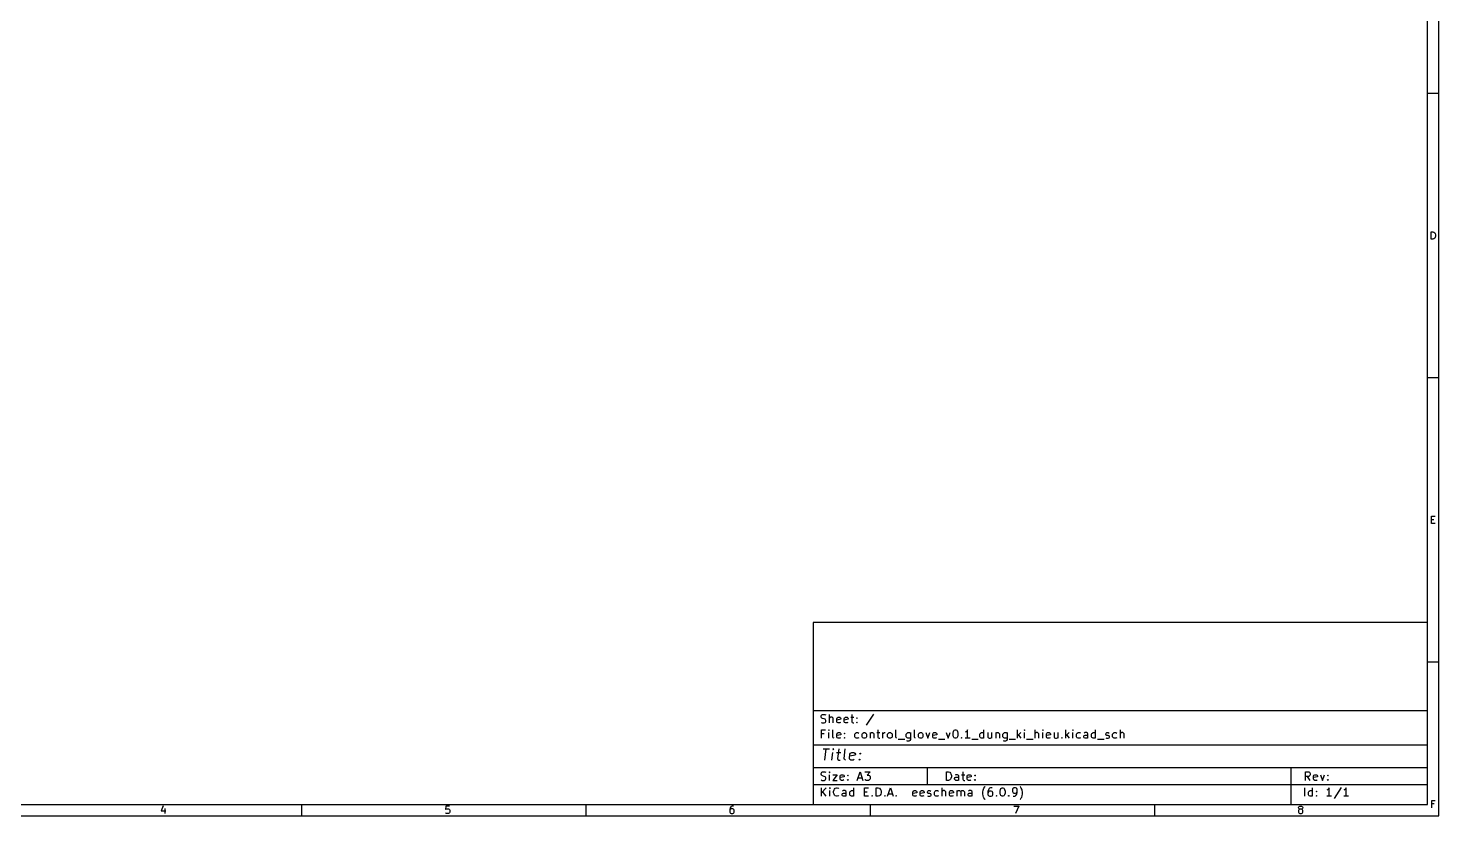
# Model space of a CAD drawing. Extents: x 0.4 to 16.1, y -11.3 to -0.4.
# Drawn here: x 6.38 to 16.14, y -11.3 to -5.85 of the extents above; entities that cross this region are included whole.
import ezdxf

# ---------------------------------------------------------------- set-up
doc = ezdxf.new("R2010")
doc.units = 0
doc.header["$MEASUREMENT"] = 0
doc.layers.add('RED2', color=1, linetype='CONTINUOUS')

msp = doc.modelspace()

# ---------------------------------------------------------------- linework, layer by layer
at = {"layer": 'RED2', "linetype": 'CONTINUOUS'}
for p, q in [((16.0626, -11.2206), (16.0626, -0.472441)), ((16.1413, -11.2993), (16.1413, -0.393701)), ((16.1413, -6.29921), (16.0626, -6.29921)), ((16.0885, -7.30661), (16.0885, -7.25543)), ((16.0885, -7.25543), (16.1007, -7.25543)), ((16.1007, -7.30661), (16.0885, -7.30661)), ((16.1007, -7.25543), (16.108, -7.25787)), ((16.108, -7.30418), (16.1007, -7.30661)), ((16.108, -7.25787), (16.1129, -7.26275)), ((16.1129, -7.2993), (16.108, -7.30418)), ((16.1129, -7.26275), (16.1153, -7.26762)), ((16.1153, -7.29443), (16.1129, -7.2993)), ((16.1153, -7.26762), (16.1178, -7.27737)), ((16.1178, -7.28468), (16.1153, -7.29443)), ((16.1178, -7.27737), (16.1178, -7.28468)), ((16.1413, -8.26772), (16.0626, -8.26772)), ((16.091, -9.27512), (16.091, -9.22394)), ((16.091, -9.22394), (16.1153, -9.22394)), ((16.091, -9.24831), (16.108, -9.24831)), ((16.1153, -9.27512), (16.091, -9.27512)), ((11.8106, -9.96072), (11.8106, -11.2206)), ((16.0626, -9.96072), (11.8106, -9.96072)), ((16.0626, -11.2206), (16.0626, -9.96072)), ((16.1413, -10.2362), (16.0626, -10.2362)), ((11.8106, -10.571), (16.0626, -10.571)), ((11.8642, -10.6089), (11.867, -10.6033)), ((11.8642, -10.6145), (11.8642, -10.6089)), ((11.867, -10.6202), (11.8642, -10.6145)), ((11.867, -10.6033), (11.8698, -10.6005)), ((11.8698, -10.623), (11.867, -10.6202)), ((11.8698, -10.6005), (11.8754, -10.5977)), ((11.8754, -10.6258), (11.8698, -10.623)), ((11.8754, -10.5977), (11.8895, -10.5977)), ((11.8867, -10.6286), (11.8754, -10.6258)), ((11.8923, -10.6314), (11.8867, -10.6286)), ((11.8895, -10.5977), (11.8979, -10.6005)), ((11.8951, -10.6342), (11.8923, -10.6314)), ((11.8979, -10.6399), (11.8951, -10.6342)), ((11.8979, -10.6455), (11.8979, -10.6399)), ((11.9232, -10.6567), (11.9232, -10.5977)), ((11.926, -10.6202), (11.9232, -10.623)), ((11.9317, -10.6174), (11.926, -10.6202)), ((11.9401, -10.6174), (11.9317, -10.6174)), ((11.9457, -10.6202), (11.9401, -10.6174)), ((11.9485, -10.6258), (11.9457, -10.6202)), ((11.9485, -10.6567), (11.9485, -10.6258)), ((11.9738, -10.6258), (11.9766, -10.6202)), ((11.9738, -10.6483), (11.9738, -10.6258)), ((12.002, -10.6314), (11.9738, -10.637)), ((11.9766, -10.6202), (11.9823, -10.6174)), ((11.9823, -10.6174), (11.9935, -10.6174)), ((11.9935, -10.6174), (11.9991, -10.6202)), ((11.9991, -10.6202), (12.002, -10.6258)), ((12.002, -10.6258), (12.002, -10.6314)), ((12.0245, -10.6258), (12.0273, -10.6202)), ((12.0245, -10.6483), (12.0245, -10.6258)), ((12.0526, -10.6314), (12.0245, -10.637)), ((12.0273, -10.6202), (12.0329, -10.6174)), ((12.0329, -10.6174), (12.0441, -10.6174)), ((12.0441, -10.6174), (12.0498, -10.6202)), ((12.0498, -10.6202), (12.0526, -10.6258)), ((12.0526, -10.6258), (12.0526, -10.6314)), ((12.0694, -10.6174), (12.0919, -10.6174)), ((12.0779, -10.5977), (12.0779, -10.6483)), ((12.1088, -10.623), (12.1116, -10.6202)), ((12.1116, -10.6258), (12.1088, -10.623)), ((12.1116, -10.6202), (12.1144, -10.623)), ((12.1116, -10.6202), (12.1116, -10.6258)), ((12.1144, -10.623), (12.1116, -10.6258)), ((12.2269, -10.5949), (12.1763, -10.6708)), ((11.8642, -10.6539), (11.8726, -10.6567)), ((11.867, -10.763), (11.867, -10.704)), ((11.867, -10.704), (11.8951, -10.704)), ((11.8867, -10.7321), (11.867, -10.7321)), ((11.8726, -10.6567), (11.8867, -10.6567)), ((11.8867, -10.6567), (11.8923, -10.6539)), ((11.8923, -10.6539), (11.8951, -10.6511)), ((11.8951, -10.6511), (11.8979, -10.6455)), ((11.9176, -10.704), (11.9148, -10.7068)), ((11.9148, -10.7068), (11.9176, -10.7096)), ((11.9204, -10.7068), (11.9176, -10.704)), ((11.9176, -10.704), (11.9176, -10.7096)), ((11.9176, -10.7096), (11.9204, -10.7068)), ((11.9176, -10.763), (11.9176, -10.7236)), ((11.9457, -10.7546), (11.9457, -10.704)), ((11.9766, -10.6539), (11.9738, -10.6483)), ((11.9738, -10.7321), (11.9766, -10.7265)), ((11.9738, -10.7546), (11.9738, -10.7321)), ((12.002, -10.7377), (11.9738, -10.7433)), ((11.9823, -10.6567), (11.9766, -10.6539)), ((11.9766, -10.7265), (11.9823, -10.7236)), ((11.9935, -10.6567), (11.9823, -10.6567)), ((11.9823, -10.7236), (11.9935, -10.7236)), ((11.9991, -10.6539), (11.9935, -10.6567)), ((11.9935, -10.7236), (11.9991, -10.7265)), ((11.9991, -10.7265), (12.002, -10.7321)), ((12.002, -10.7321), (12.002, -10.7377)), ((12.0273, -10.6539), (12.0245, -10.6483)), ((12.0245, -10.7293), (12.0273, -10.7265)), ((12.0273, -10.7321), (12.0245, -10.7293)), ((12.0329, -10.6567), (12.0273, -10.6539)), ((12.0273, -10.7265), (12.0301, -10.7293)), ((12.0273, -10.7265), (12.0273, -10.7321)), ((12.0301, -10.7293), (12.0273, -10.7321)), ((12.0441, -10.6567), (12.0329, -10.6567)), ((12.0498, -10.6539), (12.0441, -10.6567)), ((12.0779, -10.6483), (12.0807, -10.6539)), ((12.0807, -10.6539), (12.0863, -10.6567)), ((12.0863, -10.6567), (12.0919, -10.6567)), ((12.0976, -10.7349), (12.1004, -10.7293)), ((12.0976, -10.7518), (12.0976, -10.7349)), ((12.1004, -10.7293), (12.1032, -10.7265)), ((12.1032, -10.7265), (12.1088, -10.7236)), ((12.1088, -10.6539), (12.1116, -10.6511)), ((12.1116, -10.6567), (12.1088, -10.6539)), ((12.1088, -10.7236), (12.1201, -10.7236)), ((12.1116, -10.6511), (12.1144, -10.6539)), ((12.1116, -10.6511), (12.1116, -10.6567)), ((12.1144, -10.6539), (12.1116, -10.6567)), ((12.1201, -10.7236), (12.1257, -10.7265)), ((12.1482, -10.7349), (12.151, -10.7293)), ((12.1482, -10.7518), (12.1482, -10.7349)), ((12.151, -10.7293), (12.1538, -10.7265)), ((12.1538, -10.7265), (12.1594, -10.7236)), ((12.1594, -10.7236), (12.1679, -10.7236)), ((12.1679, -10.7236), (12.1735, -10.7265)), ((12.1735, -10.7265), (12.1763, -10.7293)), ((12.1763, -10.7293), (12.1791, -10.7349)), ((12.1791, -10.7349), (12.1791, -10.7518)), ((12.2044, -10.7236), (12.2044, -10.763)), ((12.2044, -10.7293), (12.2072, -10.7265)), ((12.2072, -10.7265), (12.2129, -10.7236)), ((12.2129, -10.7236), (12.2213, -10.7236)), ((12.2213, -10.7236), (12.2269, -10.7265)), ((12.2269, -10.7265), (12.2297, -10.7321)), ((12.2297, -10.7321), (12.2297, -10.763)), ((12.2494, -10.7236), (12.2719, -10.7236)), ((12.2579, -10.704), (12.2579, -10.7546)), ((12.2916, -10.763), (12.2916, -10.7236)), ((12.2916, -10.7349), (12.2944, -10.7293)), ((12.2944, -10.7293), (12.2972, -10.7265)), ((12.2972, -10.7265), (12.3029, -10.7236)), ((12.3029, -10.7236), (12.3085, -10.7236)), ((12.3254, -10.7349), (12.3282, -10.7293)), ((12.3254, -10.7518), (12.3254, -10.7349)), ((12.3282, -10.7293), (12.331, -10.7265)), ((12.331, -10.7265), (12.3366, -10.7236)), ((12.3366, -10.7236), (12.345, -10.7236)), ((12.345, -10.7236), (12.3507, -10.7265)), ((12.3507, -10.7265), (12.3535, -10.7293)), ((12.3535, -10.7293), (12.3563, -10.7349)), ((12.3563, -10.7349), (12.3563, -10.7518)), ((12.3816, -10.7546), (12.3816, -10.704)), ((12.4547, -10.7349), (12.4575, -10.7293)), ((12.4547, -10.7518), (12.4547, -10.7349)), ((12.4575, -10.7293), (12.4603, -10.7265)), ((12.4603, -10.7265), (12.466, -10.7236)), ((12.466, -10.7236), (12.4772, -10.7236)), ((12.4772, -10.7236), (12.4828, -10.7265)), ((12.4828, -10.7236), (12.4828, -10.7715)), ((12.511, -10.7546), (12.511, -10.704)), ((12.5391, -10.7349), (12.5419, -10.7293)), ((12.5391, -10.7518), (12.5391, -10.7349)), ((12.5419, -10.7293), (12.5447, -10.7265)), ((12.5447, -10.7265), (12.5503, -10.7236)), ((12.5503, -10.7236), (12.5588, -10.7236)), ((12.5588, -10.7236), (12.5644, -10.7265)), ((12.5644, -10.7265), (12.5672, -10.7293)), ((12.5672, -10.7293), (12.57, -10.7349)), ((12.57, -10.7349), (12.57, -10.7518)), ((12.5897, -10.7236), (12.6038, -10.763)), ((12.6038, -10.763), (12.6178, -10.7236)), ((12.6375, -10.7321), (12.6403, -10.7265)), ((12.6375, -10.7546), (12.6375, -10.7321)), ((12.6656, -10.7377), (12.6375, -10.7433)), ((12.6403, -10.7265), (12.6459, -10.7236)), ((12.6459, -10.7236), (12.6572, -10.7236)), ((12.6572, -10.7236), (12.6628, -10.7265)), ((12.6628, -10.7265), (12.6656, -10.7321)), ((12.6656, -10.7321), (12.6656, -10.7377)), ((12.7303, -10.7236), (12.7444, -10.763)), ((12.7444, -10.763), (12.7584, -10.7236)), ((12.7781, -10.7265), (12.7809, -10.7152)), ((12.7781, -10.7405), (12.7781, -10.7265)), ((12.7809, -10.7518), (12.7781, -10.7405)), ((12.7809, -10.7152), (12.7837, -10.7096)), ((12.7837, -10.7096), (12.7865, -10.7068)), ((12.7865, -10.7068), (12.7922, -10.704)), ((12.7922, -10.704), (12.7978, -10.704)), ((12.7978, -10.704), (12.8034, -10.7068)), ((12.8034, -10.7068), (12.8062, -10.7096)), ((12.8062, -10.7096), (12.809, -10.7152)), ((12.809, -10.7152), (12.8119, -10.7265)), ((12.8119, -10.7405), (12.809, -10.7518)), ((12.8119, -10.7265), (12.8119, -10.7405)), ((12.8681, -10.718), (12.8625, -10.7208)), ((12.8737, -10.7124), (12.8681, -10.718)), ((12.8793, -10.704), (12.8737, -10.7124)), ((12.8793, -10.763), (12.8793, -10.704)), ((12.9637, -10.7349), (12.9665, -10.7293)), ((12.9637, -10.7518), (12.9637, -10.7349)), ((12.9665, -10.7293), (12.9693, -10.7265)), ((12.9693, -10.7265), (12.975, -10.7236)), ((12.975, -10.7236), (12.9862, -10.7236)), ((12.9862, -10.7236), (12.9918, -10.7265)), ((12.9918, -10.763), (12.9918, -10.704)), ((13.02, -10.7236), (13.02, -10.7546)), ((13.0453, -10.7236), (13.0453, -10.763)), ((13.0734, -10.7236), (13.0734, -10.763)), ((13.0734, -10.7293), (13.0762, -10.7265)), ((13.0762, -10.7265), (13.0818, -10.7236)), ((13.0818, -10.7236), (13.0903, -10.7236)), ((13.0903, -10.7236), (13.0959, -10.7265)), ((13.0959, -10.7265), (13.0987, -10.7321)), ((13.0987, -10.7321), (13.0987, -10.763)), ((13.124, -10.7349), (13.1268, -10.7293)), ((13.124, -10.7518), (13.124, -10.7349)), ((13.1268, -10.7293), (13.1296, -10.7265)), ((13.1296, -10.7265), (13.1353, -10.7236)), ((13.1353, -10.7236), (13.1465, -10.7236)), ((13.1465, -10.7236), (13.1521, -10.7265)), ((13.1521, -10.7236), (13.1521, -10.7715)), ((13.2252, -10.763), (13.2252, -10.704)), ((13.2477, -10.7236), (13.2252, -10.7461)), ((13.2309, -10.7405), (13.2477, -10.763)), ((13.273, -10.704), (13.2702, -10.7068)), ((13.2702, -10.7068), (13.273, -10.7096)), ((13.2759, -10.7068), (13.273, -10.704)), ((13.273, -10.704), (13.273, -10.7096)), ((13.273, -10.7096), (13.2759, -10.7068)), ((13.273, -10.763), (13.273, -10.7236)), ((13.3462, -10.763), (13.3462, -10.704)), ((13.349, -10.7265), (13.3462, -10.7293)), ((13.3546, -10.7236), (13.349, -10.7265)), ((13.363, -10.7236), (13.3546, -10.7236)), ((13.3687, -10.7265), (13.363, -10.7236)), ((13.3715, -10.7321), (13.3687, -10.7265)), ((13.3715, -10.763), (13.3715, -10.7321)), ((13.3996, -10.704), (13.3968, -10.7068)), ((13.3968, -10.7068), (13.3996, -10.7096)), ((13.4024, -10.7068), (13.3996, -10.704)), ((13.3996, -10.704), (13.3996, -10.7096)), ((13.3996, -10.7096), (13.4024, -10.7068)), ((13.3996, -10.763), (13.3996, -10.7236)), ((13.4249, -10.7321), (13.4277, -10.7265)), ((13.4249, -10.7546), (13.4249, -10.7321)), ((13.453, -10.7377), (13.4249, -10.7433)), ((13.4277, -10.7265), (13.4333, -10.7236)), ((13.4333, -10.7236), (13.4446, -10.7236)), ((13.4446, -10.7236), (13.4502, -10.7265)), ((13.4502, -10.7265), (13.453, -10.7321)), ((13.453, -10.7321), (13.453, -10.7377)), ((13.4783, -10.7236), (13.4783, -10.7546)), ((13.5036, -10.7236), (13.5036, -10.763)), ((13.5599, -10.763), (13.5599, -10.704)), ((13.5824, -10.7236), (13.5599, -10.7461)), ((13.5655, -10.7405), (13.5824, -10.763)), ((13.6077, -10.704), (13.6049, -10.7068)), ((13.6049, -10.7068), (13.6077, -10.7096)), ((13.6105, -10.7068), (13.6077, -10.704)), ((13.6077, -10.704), (13.6077, -10.7096)), ((13.6077, -10.7096), (13.6105, -10.7068)), ((13.6077, -10.763), (13.6077, -10.7236)), ((13.633, -10.7349), (13.6358, -10.7293)), ((13.633, -10.7518), (13.633, -10.7349)), ((13.6358, -10.7293), (13.6386, -10.7265)), ((13.6386, -10.7265), (13.6443, -10.7236)), ((13.6443, -10.7236), (13.6555, -10.7236)), ((13.6555, -10.7236), (13.6611, -10.7265)), ((13.6921, -10.7236), (13.6864, -10.7265)), ((13.6864, -10.7433), (13.6921, -10.7405)), ((13.7033, -10.7236), (13.6921, -10.7236)), ((13.6921, -10.7405), (13.7061, -10.7405)), ((13.7089, -10.7265), (13.7033, -10.7236)), ((13.7061, -10.7405), (13.7117, -10.7377)), ((13.7117, -10.7321), (13.7089, -10.7265)), ((13.7117, -10.763), (13.7117, -10.7321)), ((13.7371, -10.7349), (13.7399, -10.7293)), ((13.7371, -10.7518), (13.7371, -10.7349)), ((13.7399, -10.7293), (13.7427, -10.7265)), ((13.7427, -10.7265), (13.7483, -10.7236)), ((13.7483, -10.7236), (13.7595, -10.7236)), ((13.7595, -10.7236), (13.7652, -10.7265)), ((13.7652, -10.763), (13.7652, -10.704)), ((13.8355, -10.7321), (13.8383, -10.7265)), ((13.8355, -10.7349), (13.8355, -10.7321)), ((13.8383, -10.7405), (13.8355, -10.7349)), ((13.8383, -10.7265), (13.8439, -10.7236)), ((13.8439, -10.7433), (13.8383, -10.7405)), ((13.8439, -10.7236), (13.8524, -10.7236)), ((13.8524, -10.7236), (13.858, -10.7265)), ((13.8833, -10.7349), (13.8861, -10.7293)), ((13.8833, -10.7518), (13.8833, -10.7349)), ((13.8861, -10.7293), (13.8889, -10.7265)), ((13.8889, -10.7265), (13.8945, -10.7236)), ((13.8945, -10.7236), (13.9058, -10.7236)), ((13.9058, -10.7236), (13.9114, -10.7265)), ((13.9367, -10.763), (13.9367, -10.704)), ((13.9395, -10.7265), (13.9367, -10.7293)), ((13.9451, -10.7236), (13.9395, -10.7265)), ((13.9536, -10.7236), (13.9451, -10.7236)), ((13.9592, -10.7265), (13.9536, -10.7236)), ((13.962, -10.7321), (13.9592, -10.7265)), ((13.962, -10.763), (13.962, -10.7321)), ((11.8106, -10.8072), (16.0626, -10.8072)), ((11.878, -10.8349), (11.923, -10.8349)), ((11.8907, -10.9137), (11.9005, -10.8349)), ((11.9492, -10.8349), (11.945, -10.8387)), ((11.945, -10.8387), (11.9483, -10.8424)), ((11.9485, -10.7602), (11.9457, -10.7546)), ((11.9492, -10.8349), (11.9483, -10.8424)), ((11.9483, -10.8424), (11.9525, -10.8387)), ((11.9541, -10.763), (11.9485, -10.7602)), ((11.9525, -10.8387), (11.9492, -10.8349)), ((11.9766, -10.7602), (11.9738, -10.7546)), ((11.9823, -10.763), (11.9766, -10.7602)), ((11.9867, -10.8349), (11.9783, -10.9024)), ((11.9935, -10.763), (11.9823, -10.763)), ((11.9991, -10.7602), (11.9935, -10.763)), ((12.0233, -10.9024), (12.0317, -10.8349)), ((12.0245, -10.7602), (12.0273, -10.7574)), ((12.0273, -10.763), (12.0245, -10.7602)), ((12.0273, -10.7574), (12.0301, -10.7602)), ((12.0273, -10.7574), (12.0273, -10.763)), ((12.0301, -10.7602), (12.0273, -10.763)), ((12.1004, -10.7574), (12.0976, -10.7518)), ((12.1032, -10.7602), (12.1004, -10.7574)), ((12.1088, -10.763), (12.1032, -10.7602)), ((12.1201, -10.763), (12.1088, -10.763)), ((12.1257, -10.7602), (12.1201, -10.763)), ((12.151, -10.7574), (12.1482, -10.7518)), ((12.1538, -10.7602), (12.151, -10.7574)), ((12.1594, -10.763), (12.1538, -10.7602)), ((12.1679, -10.763), (12.1594, -10.763)), ((12.1735, -10.7602), (12.1679, -10.763)), ((12.1763, -10.7574), (12.1735, -10.7602)), ((12.1791, -10.7518), (12.1763, -10.7574)), ((12.2579, -10.7546), (12.2607, -10.7602)), ((12.2607, -10.7602), (12.2663, -10.763)), ((12.2663, -10.763), (12.2719, -10.763)), ((12.3282, -10.7574), (12.3254, -10.7518)), ((12.331, -10.7602), (12.3282, -10.7574)), ((12.3366, -10.763), (12.331, -10.7602)), ((12.345, -10.763), (12.3366, -10.763)), ((12.3507, -10.7602), (12.345, -10.763)), ((12.3535, -10.7574), (12.3507, -10.7602)), ((12.3563, -10.7518), (12.3535, -10.7574)), ((12.3844, -10.7602), (12.3816, -10.7546)), ((12.39, -10.763), (12.3844, -10.7602)), ((12.3985, -10.7686), (12.4435, -10.7686)), ((12.4575, -10.7574), (12.4547, -10.7518)), ((12.4603, -10.7602), (12.4575, -10.7574)), ((12.4631, -10.7827), (12.4575, -10.7799)), ((12.466, -10.763), (12.4603, -10.7602)), ((12.4716, -10.7827), (12.4631, -10.7827)), ((12.4772, -10.763), (12.466, -10.763)), ((12.4772, -10.7799), (12.4716, -10.7827)), ((12.4828, -10.7602), (12.4772, -10.763)), ((12.48, -10.7771), (12.4772, -10.7799)), ((12.4828, -10.7715), (12.48, -10.7771)), ((12.5138, -10.7602), (12.511, -10.7546)), ((12.5194, -10.763), (12.5138, -10.7602)), ((12.5419, -10.7574), (12.5391, -10.7518)), ((12.5447, -10.7602), (12.5419, -10.7574)), ((12.5503, -10.763), (12.5447, -10.7602)), ((12.5588, -10.763), (12.5503, -10.763)), ((12.5644, -10.7602), (12.5588, -10.763)), ((12.5672, -10.7574), (12.5644, -10.7602)), ((12.57, -10.7518), (12.5672, -10.7574)), ((12.6403, -10.7602), (12.6375, -10.7546)), ((12.6459, -10.763), (12.6403, -10.7602)), ((12.6572, -10.763), (12.6459, -10.763)), ((12.6628, -10.7602), (12.6572, -10.763)), ((12.6769, -10.7686), (12.7219, -10.7686)), ((12.7837, -10.7574), (12.7809, -10.7518)), ((12.7865, -10.7602), (12.7837, -10.7574)), ((12.7922, -10.763), (12.7865, -10.7602)), ((12.7978, -10.763), (12.7922, -10.763)), ((12.8034, -10.7602), (12.7978, -10.763)), ((12.8062, -10.7574), (12.8034, -10.7602)), ((12.809, -10.7518), (12.8062, -10.7574)), ((12.8344, -10.7602), (12.8372, -10.7574)), ((12.8372, -10.763), (12.8344, -10.7602)), ((12.8372, -10.7574), (12.84, -10.7602)), ((12.8372, -10.7574), (12.8372, -10.763)), ((12.84, -10.7602), (12.8372, -10.763)), ((12.8962, -10.763), (12.8625, -10.763)), ((12.9075, -10.7686), (12.9525, -10.7686)), ((12.9665, -10.7574), (12.9637, -10.7518)), ((12.9693, -10.7602), (12.9665, -10.7574)), ((12.975, -10.763), (12.9693, -10.7602)), ((12.9862, -10.763), (12.975, -10.763)), ((12.9918, -10.7602), (12.9862, -10.763)), ((13.02, -10.7546), (13.0228, -10.7602)), ((13.0228, -10.7602), (13.0284, -10.763)), ((13.0284, -10.763), (13.0368, -10.763)), ((13.0368, -10.763), (13.0424, -10.7602)), ((13.0424, -10.7602), (13.0453, -10.7574)), ((13.1268, -10.7574), (13.124, -10.7518)), ((13.1296, -10.7602), (13.1268, -10.7574)), ((13.1324, -10.7827), (13.1268, -10.7799)), ((13.1353, -10.763), (13.1296, -10.7602)), ((13.1409, -10.7827), (13.1324, -10.7827)), ((13.1465, -10.763), (13.1353, -10.763)), ((13.1465, -10.7799), (13.1409, -10.7827)), ((13.1521, -10.7602), (13.1465, -10.763)), ((13.1493, -10.7771), (13.1465, -10.7799)), ((13.1521, -10.7715), (13.1493, -10.7771)), ((13.1662, -10.7686), (13.2112, -10.7686)), ((13.2871, -10.7686), (13.3321, -10.7686)), ((13.4277, -10.7602), (13.4249, -10.7546)), ((13.4333, -10.763), (13.4277, -10.7602)), ((13.4446, -10.763), (13.4333, -10.763)), ((13.4502, -10.7602), (13.4446, -10.763)), ((13.4783, -10.7546), (13.4811, -10.7602)), ((13.4811, -10.7602), (13.4868, -10.763)), ((13.4868, -10.763), (13.4952, -10.763)), ((13.4952, -10.763), (13.5008, -10.7602)), ((13.5008, -10.7602), (13.5036, -10.7574)), ((13.529, -10.7602), (13.5318, -10.7574)), ((13.5318, -10.763), (13.529, -10.7602)), ((13.5318, -10.7574), (13.5346, -10.7602)), ((13.5318, -10.7574), (13.5318, -10.763)), ((13.5346, -10.7602), (13.5318, -10.763)), ((13.6358, -10.7574), (13.633, -10.7518)), ((13.6386, -10.7602), (13.6358, -10.7574)), ((13.6443, -10.763), (13.6386, -10.7602)), ((13.6555, -10.763), (13.6443, -10.763)), ((13.6611, -10.7602), (13.6555, -10.763)), ((13.6836, -10.749), (13.6864, -10.7433)), ((13.6836, -10.7546), (13.6836, -10.749)), ((13.6864, -10.7602), (13.6836, -10.7546)), ((13.6921, -10.763), (13.6864, -10.7602)), ((13.7061, -10.763), (13.6921, -10.763)), ((13.7117, -10.7602), (13.7061, -10.763)), ((13.7399, -10.7574), (13.7371, -10.7518)), ((13.7427, -10.7602), (13.7399, -10.7574)), ((13.7483, -10.763), (13.7427, -10.7602)), ((13.7595, -10.763), (13.7483, -10.763)), ((13.7652, -10.7602), (13.7595, -10.763)), ((13.7792, -10.7686), (13.8242, -10.7686)), ((13.8355, -10.7602), (13.8411, -10.763)), ((13.8411, -10.763), (13.8524, -10.763)), ((13.8524, -10.7433), (13.8439, -10.7433)), ((13.858, -10.7461), (13.8524, -10.7433)), ((13.8524, -10.763), (13.858, -10.7602)), ((13.8608, -10.7518), (13.858, -10.7461)), ((13.858, -10.7602), (13.8608, -10.7546)), ((13.8608, -10.7546), (13.8608, -10.7518)), ((13.8861, -10.7574), (13.8833, -10.7518)), ((13.8889, -10.7602), (13.8861, -10.7574)), ((13.8945, -10.763), (13.8889, -10.7602)), ((13.9058, -10.763), (13.8945, -10.763)), ((13.9114, -10.7602), (13.9058, -10.763)), ((11.9394, -10.9137), (11.946, -10.8612)), ((11.9722, -10.8612), (12.0022, -10.8612)), ((11.9783, -10.9024), (11.9811, -10.9099)), ((11.9811, -10.9099), (11.9881, -10.9137)), ((11.9881, -10.9137), (11.9956, -10.9137)), ((12.0261, -10.9099), (12.0233, -10.9024)), ((12.0331, -10.9137), (12.0261, -10.9099)), ((12.0608, -10.9024), (12.0645, -10.8724)), ((12.0636, -10.9099), (12.0608, -10.9024)), ((12.1011, -10.8799), (12.0627, -10.8874)), ((12.0706, -10.9137), (12.0636, -10.9099)), ((12.0645, -10.8724), (12.0692, -10.8649)), ((12.0692, -10.8649), (12.0772, -10.8612)), ((12.0856, -10.9137), (12.0706, -10.9137)), ((12.0772, -10.8612), (12.0922, -10.8612)), ((12.0936, -10.9099), (12.0856, -10.9137)), ((12.0922, -10.8612), (12.0992, -10.8649)), ((12.0992, -10.8649), (12.102, -10.8724)), ((12.102, -10.8724), (12.1011, -10.8799)), ((12.1274, -10.9099), (12.1316, -10.9062)), ((12.1306, -10.9137), (12.1274, -10.9099)), ((12.1316, -10.9062), (12.1306, -10.9137)), ((12.1348, -10.9099), (12.1306, -10.9137)), ((12.1316, -10.9062), (12.1348, -10.9099)), ((12.1325, -10.8687), (12.1367, -10.8649)), ((12.1358, -10.8724), (12.1325, -10.8687)), ((12.1367, -10.8649), (12.1358, -10.8724)), ((12.14, -10.8687), (12.1358, -10.8724)), ((12.1367, -10.8649), (12.14, -10.8687)), ((11.8106, -10.9647), (16.0626, -10.9647)), ((11.8642, -11.0066), (11.867, -11.0009)), ((11.8642, -11.0122), (11.8642, -11.0066)), ((11.867, -11.0178), (11.8642, -11.0122)), ((11.867, -11.0009), (11.8698, -10.9981)), ((11.8698, -11.0206), (11.867, -11.0178)), ((11.8698, -10.9981), (11.8754, -10.9953)), ((11.8754, -11.0234), (11.8698, -11.0206)), ((11.8754, -10.9953), (11.8895, -10.9953)), ((11.8867, -11.0262), (11.8754, -11.0234)), ((11.8923, -11.0291), (11.8867, -11.0262)), ((11.8895, -10.9953), (11.8979, -10.9981)), ((11.8951, -11.0319), (11.8923, -11.0291)), ((11.8979, -11.0375), (11.8951, -11.0319)), ((11.9232, -10.9953), (11.9204, -10.9981)), ((11.9204, -10.9981), (11.9232, -11.0009)), ((11.926, -10.9981), (11.9232, -10.9953)), ((11.9232, -10.9953), (11.9232, -11.0009)), ((11.9232, -11.0009), (11.926, -10.9981)), ((11.9232, -11.0544), (11.9232, -11.015)), ((11.9457, -11.015), (11.9766, -11.015)), ((11.9766, -11.015), (11.9457, -11.0544)), ((11.9963, -11.0234), (11.9991, -11.0178)), ((11.9963, -11.0459), (11.9963, -11.0234)), ((12.0245, -11.0291), (11.9963, -11.0347)), ((11.9991, -11.0178), (12.0048, -11.015)), ((12.0048, -11.015), (12.016, -11.015)), ((12.016, -11.015), (12.0216, -11.0178)), ((12.0216, -11.0178), (12.0245, -11.0234)), ((12.0245, -11.0234), (12.0245, -11.0291)), ((12.0469, -11.0206), (12.0498, -11.0178)), ((12.0498, -11.0234), (12.0469, -11.0206)), ((12.0498, -11.0178), (12.0526, -11.0206)), ((12.0498, -11.0178), (12.0498, -11.0234)), ((12.0526, -11.0206), (12.0498, -11.0234)), ((12.1144, -11.0544), (12.1341, -10.9953)), ((12.1341, -10.9953), (12.1538, -11.0544)), ((12.1679, -10.9953), (12.2044, -10.9953)), ((12.2044, -10.9953), (12.1847, -11.0178)), ((12.1847, -11.0178), (12.1932, -11.0178)), ((12.1932, -11.0178), (12.1988, -11.0206)), ((12.1988, -11.0206), (12.2016, -11.0234)), ((12.2016, -11.0234), (12.2044, -11.0291)), ((12.2044, -11.0291), (12.2044, -11.0431)), ((12.598, -10.9647), (12.598, -11.0828)), ((12.7331, -11.0544), (12.7331, -10.9953)), ((12.7331, -10.9953), (12.7472, -10.9953)), ((12.7472, -10.9953), (12.7556, -10.9981)), ((12.7556, -10.9981), (12.7612, -11.0037)), ((12.7612, -11.0037), (12.764, -11.0094)), ((12.764, -11.0094), (12.7669, -11.0206)), ((12.7669, -11.0291), (12.764, -11.0403)), ((12.7669, -11.0206), (12.7669, -11.0291)), ((12.7894, -11.0403), (12.7922, -11.0347)), ((12.7978, -11.015), (12.7922, -11.0178)), ((12.7922, -11.0347), (12.7978, -11.0319)), ((12.809, -11.015), (12.7978, -11.015)), ((12.7978, -11.0319), (12.8119, -11.0319)), ((12.8147, -11.0178), (12.809, -11.015)), ((12.8119, -11.0319), (12.8175, -11.0291)), ((12.8175, -11.0234), (12.8147, -11.0178)), ((12.8175, -11.0544), (12.8175, -11.0234)), ((12.8372, -11.015), (12.8597, -11.015)), ((12.8456, -10.9953), (12.8456, -11.0459)), ((12.8765, -11.0234), (12.8793, -11.0178)), ((12.8765, -11.0459), (12.8765, -11.0234)), ((12.9047, -11.0291), (12.8765, -11.0347)), ((12.8793, -11.0178), (12.885, -11.015)), ((12.885, -11.015), (12.8962, -11.015)), ((12.8962, -11.015), (12.9018, -11.0178)), ((12.9018, -11.0178), (12.9047, -11.0234)), ((12.9047, -11.0234), (12.9047, -11.0291)), ((12.9272, -11.0206), (12.93, -11.0178)), ((12.93, -11.0234), (12.9272, -11.0206)), ((12.93, -11.0178), (12.9328, -11.0206)), ((12.93, -11.0178), (12.93, -11.0234)), ((12.9328, -11.0206), (12.93, -11.0234)), ((15.1177, -10.9647), (15.1177, -11.2206)), ((15.2182, -11.0544), (15.2182, -10.9953)), ((15.2182, -10.9953), (15.2406, -10.9953)), ((15.2406, -11.0262), (15.2182, -11.0262)), ((15.2519, -11.0544), (15.2322, -11.0262)), ((15.2406, -10.9953), (15.2463, -10.9981)), ((15.2463, -11.0234), (15.2406, -11.0262)), ((15.2463, -10.9981), (15.2491, -11.0009)), ((15.2491, -11.0206), (15.2463, -11.0234)), ((15.2491, -11.0009), (15.2519, -11.0066)), ((15.2519, -11.015), (15.2491, -11.0206)), ((15.2519, -11.0066), (15.2519, -11.015)), ((15.2744, -11.0234), (15.2772, -11.0178)), ((15.2744, -11.0459), (15.2744, -11.0234)), ((15.3025, -11.0291), (15.2744, -11.0347)), ((15.2772, -11.0178), (15.2828, -11.015)), ((15.2828, -11.015), (15.2941, -11.015)), ((15.2941, -11.015), (15.2997, -11.0178)), ((15.2997, -11.0178), (15.3025, -11.0234)), ((15.3025, -11.0234), (15.3025, -11.0291)), ((15.3222, -11.015), (15.3363, -11.0544)), ((15.3363, -11.0544), (15.3503, -11.015)), ((15.37, -11.0206), (15.3728, -11.0178)), ((15.3728, -11.0234), (15.37, -11.0206)), ((15.3728, -11.0178), (15.3756, -11.0206)), ((15.3728, -11.0178), (15.3728, -11.0234)), ((15.3756, -11.0206), (15.3728, -11.0234)), ((11.8106, -11.0828), (16.0626, -11.0828)), ((11.8642, -11.0515), (11.8726, -11.0544)), ((11.867, -11.1646), (11.867, -11.1055)), ((11.9007, -11.1055), (11.867, -11.1393)), ((11.8726, -11.0544), (11.8867, -11.0544)), ((11.9007, -11.1646), (11.8754, -11.1309)), ((11.8867, -11.0544), (11.8923, -11.0515)), ((11.8923, -11.0515), (11.8951, -11.0487)), ((11.8951, -11.0487), (11.8979, -11.0431)), ((11.8979, -11.0431), (11.8979, -11.0375)), ((11.926, -11.1055), (11.9232, -11.1084)), ((11.9232, -11.1084), (11.926, -11.1112)), ((11.9288, -11.1084), (11.926, -11.1055)), ((11.926, -11.1055), (11.926, -11.1112)), ((11.926, -11.1112), (11.9288, -11.1084)), ((11.926, -11.1646), (11.926, -11.1252)), ((11.9457, -11.0544), (11.9766, -11.0544)), ((11.9513, -11.1309), (11.9541, -11.1196)), ((11.9513, -11.1393), (11.9513, -11.1309)), ((11.9541, -11.1196), (11.957, -11.114)), ((11.957, -11.114), (11.9626, -11.1084)), ((11.9626, -11.1084), (11.971, -11.1055)), ((11.971, -11.1055), (11.9766, -11.1055)), ((11.9766, -11.1055), (11.9851, -11.1084)), ((11.9851, -11.1084), (11.9879, -11.1112)), ((11.9991, -11.0515), (11.9963, -11.0459)), ((12.0048, -11.0544), (11.9991, -11.0515)), ((12.016, -11.0544), (12.0048, -11.0544)), ((12.0188, -11.1252), (12.0132, -11.128)), ((12.0216, -11.0515), (12.016, -11.0544)), ((12.0301, -11.1252), (12.0188, -11.1252)), ((12.0357, -11.128), (12.0301, -11.1252)), ((12.0385, -11.1337), (12.0357, -11.128)), ((12.0469, -11.0515), (12.0498, -11.0487)), ((12.0498, -11.0544), (12.0469, -11.0515)), ((12.0498, -11.0487), (12.0526, -11.0515)), ((12.0498, -11.0487), (12.0498, -11.0544)), ((12.0526, -11.0515), (12.0498, -11.0544)), ((12.0638, -11.1365), (12.0666, -11.1309)), ((12.0666, -11.1309), (12.0694, -11.128)), ((12.0694, -11.128), (12.0751, -11.1252)), ((12.0751, -11.1252), (12.0863, -11.1252)), ((12.0863, -11.1252), (12.0919, -11.128)), ((12.0919, -11.1646), (12.0919, -11.1055)), ((12.1201, -11.0375), (12.1482, -11.0375)), ((12.1651, -11.1646), (12.1651, -11.1055)), ((12.1651, -11.1055), (12.1932, -11.1055)), ((12.1707, -11.0515), (12.1679, -11.0487)), ((12.1763, -11.0544), (12.1707, -11.0515)), ((12.1932, -11.0544), (12.1763, -11.0544)), ((12.1988, -11.0515), (12.1932, -11.0544)), ((12.2016, -11.0487), (12.1988, -11.0515)), ((12.2044, -11.0431), (12.2016, -11.0487)), ((12.2466, -11.1646), (12.2466, -11.1055)), ((12.2466, -11.1055), (12.2607, -11.1055)), ((12.2607, -11.1055), (12.2691, -11.1084)), ((12.2691, -11.1084), (12.2747, -11.114)), ((12.2747, -11.114), (12.2775, -11.1196)), ((12.2775, -11.1196), (12.2804, -11.1309)), ((12.2804, -11.1309), (12.2804, -11.1393)), ((12.3254, -11.1646), (12.345, -11.1055)), ((12.345, -11.1055), (12.3647, -11.1646)), ((12.4997, -11.1337), (12.5025, -11.128)), ((12.5025, -11.128), (12.5081, -11.1252)), ((12.5081, -11.1252), (12.5194, -11.1252)), ((12.5194, -11.1252), (12.525, -11.128)), ((12.525, -11.128), (12.5278, -11.1337)), ((12.5503, -11.1337), (12.5531, -11.128)), ((12.5531, -11.128), (12.5588, -11.1252)), ((12.5588, -11.1252), (12.57, -11.1252)), ((12.57, -11.1252), (12.5756, -11.128)), ((12.5756, -11.128), (12.5784, -11.1337)), ((12.6009, -11.1337), (12.6038, -11.128)), ((12.6038, -11.128), (12.6094, -11.1252)), ((12.6094, -11.1252), (12.6178, -11.1252)), ((12.6178, -11.1252), (12.6234, -11.128)), ((12.6487, -11.1365), (12.6516, -11.1309)), ((12.6516, -11.1309), (12.6544, -11.128)), ((12.6544, -11.128), (12.66, -11.1252)), ((12.66, -11.1252), (12.6712, -11.1252)), ((12.6712, -11.1252), (12.6769, -11.128)), ((12.7022, -11.1646), (12.7022, -11.1055)), ((12.705, -11.128), (12.7022, -11.1309)), ((12.7106, -11.1252), (12.705, -11.128)), ((12.7191, -11.1252), (12.7106, -11.1252)), ((12.7247, -11.128), (12.7191, -11.1252)), ((12.7275, -11.1337), (12.7247, -11.128)), ((12.7472, -11.0544), (12.7331, -11.0544)), ((12.7556, -11.0515), (12.7472, -11.0544)), ((12.7528, -11.1337), (12.7556, -11.128)), ((12.7612, -11.0459), (12.7556, -11.0515)), ((12.7556, -11.128), (12.7612, -11.1252)), ((12.764, -11.0403), (12.7612, -11.0459)), ((12.7612, -11.1252), (12.7725, -11.1252)), ((12.7725, -11.1252), (12.7781, -11.128)), ((12.7781, -11.128), (12.7809, -11.1337)), ((12.7894, -11.0459), (12.7894, -11.0403)), ((12.7922, -11.0515), (12.7894, -11.0459)), ((12.7978, -11.0544), (12.7922, -11.0515)), ((12.8119, -11.0544), (12.7978, -11.0544)), ((12.8062, -11.1646), (12.8062, -11.1252)), ((12.8062, -11.1309), (12.809, -11.128)), ((12.809, -11.128), (12.8147, -11.1252)), ((12.8175, -11.0515), (12.8119, -11.0544)), ((12.8147, -11.1252), (12.8231, -11.1252)), ((12.8231, -11.1252), (12.8287, -11.128)), ((12.8287, -11.128), (12.8315, -11.1337)), ((12.8315, -11.1337), (12.8344, -11.128)), ((12.8344, -11.128), (12.84, -11.1252)), ((12.84, -11.1252), (12.8484, -11.1252)), ((12.8456, -11.0459), (12.8484, -11.0515)), ((12.8484, -11.0515), (12.854, -11.0544)), ((12.8484, -11.1252), (12.854, -11.128)), ((12.854, -11.0544), (12.8597, -11.0544)), ((12.854, -11.128), (12.8569, -11.1337)), ((12.8793, -11.0515), (12.8765, -11.0459)), ((12.885, -11.0544), (12.8793, -11.0515)), ((12.8962, -11.0544), (12.885, -11.0544)), ((12.8906, -11.1252), (12.885, -11.128)), ((12.9018, -11.1252), (12.8906, -11.1252)), ((12.9018, -11.0515), (12.8962, -11.0544)), ((12.9075, -11.128), (12.9018, -11.1252)), ((12.9103, -11.1337), (12.9075, -11.128)), ((12.9272, -11.0515), (12.93, -11.0487)), ((12.93, -11.0544), (12.9272, -11.0515)), ((12.93, -11.0487), (12.9328, -11.0515)), ((12.93, -11.0487), (12.93, -11.0544)), ((12.9328, -11.0515), (12.93, -11.0544)), ((12.9834, -11.1365), (12.9862, -11.1224)), ((12.9862, -11.1224), (12.989, -11.114)), ((12.989, -11.114), (12.9918, -11.1084)), ((12.9918, -11.1084), (12.9975, -11.0999)), ((12.9975, -11.0999), (13.0003, -11.0971)), ((13.0228, -11.1196), (13.02, -11.1309)), ((13.02, -11.1309), (13.02, -11.1533)), ((13.0284, -11.1112), (13.0228, -11.1196)), ((13.0256, -11.1309), (13.0228, -11.1337)), ((13.0312, -11.128), (13.0256, -11.1309)), ((13.0312, -11.1084), (13.0284, -11.1112)), ((13.0368, -11.1055), (13.0312, -11.1084)), ((13.0424, -11.128), (13.0312, -11.128)), ((13.0481, -11.1055), (13.0368, -11.1055)), ((13.0481, -11.1309), (13.0424, -11.128)), ((13.0509, -11.1337), (13.0481, -11.1309)), ((13.1043, -11.128), (13.1071, -11.1168)), ((13.1043, -11.1421), (13.1043, -11.128)), ((13.1071, -11.1168), (13.1099, -11.1112)), ((13.1099, -11.1112), (13.1128, -11.1084)), ((13.1128, -11.1084), (13.1184, -11.1055)), ((13.1184, -11.1055), (13.124, -11.1055)), ((13.124, -11.1055), (13.1296, -11.1084)), ((13.1296, -11.1084), (13.1324, -11.1112)), ((13.1324, -11.1112), (13.1353, -11.1168)), ((13.1353, -11.1168), (13.1381, -11.128)), ((13.1381, -11.128), (13.1381, -11.1421)), ((13.1915, -11.1112), (13.1887, -11.1168)), ((13.1887, -11.1168), (13.1887, -11.1309)), ((13.1887, -11.1309), (13.1915, -11.1365)), ((13.1943, -11.1084), (13.1915, -11.1112)), ((13.1999, -11.1055), (13.1943, -11.1084)), ((13.2112, -11.1055), (13.1999, -11.1055)), ((13.2168, -11.1084), (13.2112, -11.1055)), ((13.2196, -11.1112), (13.2168, -11.1084)), ((13.2224, -11.1168), (13.2196, -11.1112)), ((13.2196, -11.1365), (13.2224, -11.1309)), ((13.2224, -11.1393), (13.2224, -11.1168)), ((13.2449, -11.0999), (13.2421, -11.0971)), ((13.2506, -11.1084), (13.2449, -11.0999)), ((13.2534, -11.114), (13.2506, -11.1084)), ((13.2562, -11.1224), (13.2534, -11.114)), ((13.259, -11.1365), (13.2562, -11.1224)), ((15.2134, -11.1646), (15.2134, -11.1055)), ((15.2387, -11.1365), (15.2416, -11.1309)), ((15.2416, -11.1309), (15.2444, -11.128)), ((15.2444, -11.128), (15.25, -11.1252)), ((15.25, -11.1252), (15.2612, -11.1252)), ((15.2612, -11.1252), (15.2669, -11.128)), ((15.2669, -11.1646), (15.2669, -11.1055)), ((15.2772, -11.0515), (15.2744, -11.0459)), ((15.2828, -11.0544), (15.2772, -11.0515)), ((15.2941, -11.0544), (15.2828, -11.0544)), ((15.2922, -11.1309), (15.295, -11.128)), ((15.295, -11.1337), (15.2922, -11.1309)), ((15.2997, -11.0515), (15.2941, -11.0544)), ((15.295, -11.128), (15.2978, -11.1309)), ((15.295, -11.128), (15.295, -11.1337)), ((15.2978, -11.1309), (15.295, -11.1337)), ((15.3709, -11.1196), (15.3653, -11.1224)), ((15.37, -11.0515), (15.3728, -11.0487)), ((15.3728, -11.0544), (15.37, -11.0515)), ((15.3765, -11.114), (15.3709, -11.1196)), ((15.3728, -11.0487), (15.3756, -11.0515)), ((15.3728, -11.0487), (15.3728, -11.0544)), ((15.3756, -11.0515), (15.3728, -11.0544)), ((15.3822, -11.1055), (15.3765, -11.114)), ((15.3822, -11.1646), (15.3822, -11.1055)), ((15.4665, -11.1027), (15.4159, -11.1787)), ((15.489, -11.1196), (15.4834, -11.1224)), ((15.4946, -11.114), (15.489, -11.1196)), ((15.5003, -11.1055), (15.4946, -11.114)), ((15.5003, -11.1646), (15.5003, -11.1055)), ((0.472441, -11.2206), (16.0626, -11.2206)), ((7.30835, -11.2295), (7.29617, -11.266)), ((8.26772, -11.2206), (8.26772, -11.2993)), ((10.2362, -11.2206), (10.2362, -11.2993)), ((11.8106, -11.2206), (16.0626, -11.2206)), ((11.9541, -11.1505), (11.9513, -11.1393)), ((11.957, -11.1562), (11.9541, -11.1505)), ((11.9626, -11.1618), (11.957, -11.1562)), ((11.971, -11.1646), (11.9626, -11.1618)), ((11.9766, -11.1646), (11.971, -11.1646)), ((11.9851, -11.1618), (11.9766, -11.1646)), ((11.9879, -11.159), (11.9851, -11.1618)), ((12.0104, -11.1505), (12.0132, -11.1449)), ((12.0104, -11.1562), (12.0104, -11.1505)), ((12.0132, -11.1618), (12.0104, -11.1562)), ((12.0132, -11.1449), (12.0188, -11.1421)), ((12.0188, -11.1646), (12.0132, -11.1618)), ((12.0188, -11.1421), (12.0329, -11.1421)), ((12.0329, -11.1646), (12.0188, -11.1646)), ((12.0329, -11.1421), (12.0385, -11.1393)), ((12.0385, -11.1618), (12.0329, -11.1646)), ((12.0385, -11.1646), (12.0385, -11.1337)), ((12.0638, -11.1533), (12.0638, -11.1365)), ((12.0666, -11.159), (12.0638, -11.1533)), ((12.0694, -11.1618), (12.0666, -11.159)), ((12.0751, -11.1646), (12.0694, -11.1618)), ((12.0863, -11.1646), (12.0751, -11.1646)), ((12.0919, -11.1618), (12.0863, -11.1646)), ((12.1651, -11.1337), (12.1847, -11.1337)), ((12.1932, -11.1646), (12.1651, -11.1646)), ((12.2047, -11.2206), (12.2047, -11.2993)), ((12.2157, -11.1618), (12.2185, -11.159)), ((12.2185, -11.1646), (12.2157, -11.1618)), ((12.2185, -11.159), (12.2213, -11.1618)), ((12.2185, -11.159), (12.2185, -11.1646)), ((12.2213, -11.1618), (12.2185, -11.1646)), ((12.2607, -11.1646), (12.2466, -11.1646)), ((12.2691, -11.1618), (12.2607, -11.1646)), ((12.2747, -11.1562), (12.2691, -11.1618)), ((12.2775, -11.1505), (12.2747, -11.1562)), ((12.2804, -11.1393), (12.2775, -11.1505)), ((12.3029, -11.1618), (12.3057, -11.159)), ((12.3057, -11.1646), (12.3029, -11.1618)), ((12.3057, -11.159), (12.3085, -11.1618)), ((12.3057, -11.159), (12.3057, -11.1646)), ((12.3085, -11.1618), (12.3057, -11.1646)), ((12.331, -11.1477), (12.3591, -11.1477)), ((12.3816, -11.1618), (12.3844, -11.159)), ((12.3844, -11.1646), (12.3816, -11.1618)), ((12.3844, -11.159), (12.3872, -11.1618)), ((12.3844, -11.159), (12.3844, -11.1646)), ((12.3872, -11.1618), (12.3844, -11.1646)), ((12.4997, -11.1562), (12.4997, -11.1337)), ((12.5278, -11.1393), (12.4997, -11.1449)), ((12.5025, -11.1618), (12.4997, -11.1562)), ((12.5081, -11.1646), (12.5025, -11.1618)), ((12.5194, -11.1646), (12.5081, -11.1646)), ((12.525, -11.1618), (12.5194, -11.1646)), ((12.5278, -11.1337), (12.5278, -11.1393)), ((12.5503, -11.1562), (12.5503, -11.1337)), ((12.5784, -11.1393), (12.5503, -11.1449)), ((12.5531, -11.1618), (12.5503, -11.1562)), ((12.5588, -11.1646), (12.5531, -11.1618)), ((12.57, -11.1646), (12.5588, -11.1646)), ((12.5756, -11.1618), (12.57, -11.1646)), ((12.5784, -11.1337), (12.5784, -11.1393)), ((12.6009, -11.1365), (12.6009, -11.1337)), ((12.6038, -11.1421), (12.6009, -11.1365)), ((12.6009, -11.1618), (12.6066, -11.1646)), ((12.6094, -11.1449), (12.6038, -11.1421)), ((12.6066, -11.1646), (12.6178, -11.1646)), ((12.6178, -11.1449), (12.6094, -11.1449)), ((12.6234, -11.1477), (12.6178, -11.1449)), ((12.6178, -11.1646), (12.6234, -11.1618)), ((12.6263, -11.1533), (12.6234, -11.1477)), ((12.6234, -11.1618), (12.6263, -11.1562)), ((12.6263, -11.1562), (12.6263, -11.1533)), ((12.6487, -11.1533), (12.6487, -11.1365)), ((12.6516, -11.159), (12.6487, -11.1533)), ((12.6544, -11.1618), (12.6516, -11.159)), ((12.66, -11.1646), (12.6544, -11.1618)), ((12.6712, -11.1646), (12.66, -11.1646)), ((12.6769, -11.1618), (12.6712, -11.1646)), ((12.7275, -11.1646), (12.7275, -11.1337)), ((12.7528, -11.1562), (12.7528, -11.1337)), ((12.7809, -11.1393), (12.7528, -11.1449)), ((12.7556, -11.1618), (12.7528, -11.1562)), ((12.7612, -11.1646), (12.7556, -11.1618)), ((12.7725, -11.1646), (12.7612, -11.1646)), ((12.7781, -11.1618), (12.7725, -11.1646)), ((12.7809, -11.1337), (12.7809, -11.1393)), ((12.8315, -11.1337), (12.8315, -11.1646)), ((12.8569, -11.1337), (12.8569, -11.1646)), ((12.8822, -11.1505), (12.885, -11.1449)), ((12.8822, -11.1562), (12.8822, -11.1505)), ((12.885, -11.1618), (12.8822, -11.1562)), ((12.885, -11.1449), (12.8906, -11.1421)), ((12.8906, -11.1646), (12.885, -11.1618)), ((12.8906, -11.1421), (12.9047, -11.1421)), ((12.9047, -11.1646), (12.8906, -11.1646)), ((12.9047, -11.1421), (12.9103, -11.1393)), ((12.9103, -11.1618), (12.9047, -11.1646)), ((12.9103, -11.1646), (12.9103, -11.1337)), ((12.9834, -11.1477), (12.9834, -11.1365)), ((12.9862, -11.1618), (12.9834, -11.1477)), ((12.989, -11.1702), (12.9862, -11.1618)), ((12.9918, -11.1758), (12.989, -11.1702)), ((12.9975, -11.1843), (12.9918, -11.1758)), ((13.0003, -11.1871), (12.9975, -11.1843)), ((13.0228, -11.1337), (13.02, -11.1393)), ((13.02, -11.1533), (13.0228, -11.159)), ((13.0228, -11.159), (13.0256, -11.1618)), ((13.0256, -11.1618), (13.0312, -11.1646)), ((13.0312, -11.1646), (13.0424, -11.1646)), ((13.0424, -11.1646), (13.0481, -11.1618)), ((13.0481, -11.1618), (13.0509, -11.159)), ((13.0537, -11.1393), (13.0509, -11.1337)), ((13.0509, -11.159), (13.0537, -11.1533)), ((13.0537, -11.1533), (13.0537, -11.1393)), ((13.0762, -11.1618), (13.079, -11.159)), ((13.079, -11.1646), (13.0762, -11.1618)), ((13.079, -11.159), (13.0818, -11.1618)), ((13.079, -11.159), (13.079, -11.1646)), ((13.0818, -11.1618), (13.079, -11.1646)), ((13.1071, -11.1533), (13.1043, -11.1421)), ((13.1099, -11.159), (13.1071, -11.1533)), ((13.1128, -11.1618), (13.1099, -11.159)), ((13.1184, -11.1646), (13.1128, -11.1618)), ((13.124, -11.1646), (13.1184, -11.1646)), ((13.1296, -11.1618), (13.124, -11.1646)), ((13.1324, -11.159), (13.1296, -11.1618)), ((13.1353, -11.1533), (13.1324, -11.159)), ((13.1381, -11.1421), (13.1353, -11.1533)), ((13.1606, -11.1618), (13.1634, -11.159)), ((13.1634, -11.1646), (13.1606, -11.1618)), ((13.1634, -11.159), (13.1662, -11.1618)), ((13.1634, -11.159), (13.1634, -11.1646)), ((13.1662, -11.1618), (13.1634, -11.1646)), ((13.1915, -11.1365), (13.1943, -11.1393)), ((13.1943, -11.1393), (13.1999, -11.1421)), ((13.1943, -11.1646), (13.2056, -11.1646)), ((13.1999, -11.1421), (13.2112, -11.1421)), ((13.2056, -11.1646), (13.2112, -11.1618)), ((13.2112, -11.1421), (13.2168, -11.1393)), ((13.2112, -11.1618), (13.214, -11.159)), ((13.214, -11.159), (13.2196, -11.1505)), ((13.2168, -11.1393), (13.2196, -11.1365)), ((13.2196, -11.1505), (13.2224, -11.1393)), ((13.2421, -11.1871), (13.2449, -11.1843)), ((13.2449, -11.1843), (13.2506, -11.1758)), ((13.2506, -11.1758), (13.2534, -11.1702)), ((13.2534, -11.1702), (13.2562, -11.1618)), ((13.2562, -11.1618), (13.259, -11.1477)), ((13.259, -11.1477), (13.259, -11.1365)), ((14.1732, -11.2206), (14.1732, -11.2993)), ((15.2387, -11.1533), (15.2387, -11.1365)), ((15.2416, -11.159), (15.2387, -11.1533)), ((15.2444, -11.1618), (15.2416, -11.159)), ((15.25, -11.1646), (15.2444, -11.1618)), ((15.2612, -11.1646), (15.25, -11.1646)), ((15.2669, -11.1618), (15.2612, -11.1646)), ((15.2922, -11.1618), (15.295, -11.159)), ((15.295, -11.1646), (15.2922, -11.1618)), ((15.295, -11.159), (15.2978, -11.1618)), ((15.295, -11.159), (15.295, -11.1646)), ((15.2978, -11.1618), (15.295, -11.1646)), ((15.399, -11.1646), (15.3653, -11.1646)), ((15.5171, -11.1646), (15.4834, -11.1646)), ((16.0922, -11.2436), (16.0922, -11.1924)), ((16.0922, -11.1924), (16.1166, -11.1924)), ((16.1092, -11.2168), (16.0922, -11.2168)), ((0.393701, -11.2993), (16.1413, -11.2993)), ((7.29617, -11.266), (7.32785, -11.266)), ((7.32054, -11.249), (7.32054, -11.2831)), ((9.26711, -11.2319), (9.26467, -11.2563)), ((9.26467, -11.2563), (9.26711, -11.2538)), ((9.26711, -11.2806), (9.26467, -11.2782)), ((9.29148, -11.2319), (9.26711, -11.2319)), ((9.26711, -11.2538), (9.27198, -11.2514)), ((9.27198, -11.2831), (9.26711, -11.2806)), ((9.27198, -11.2514), (9.28417, -11.2514)), ((9.28417, -11.2831), (9.27198, -11.2831)), ((9.28417, -11.2514), (9.28904, -11.2538)), ((9.28904, -11.2806), (9.28417, -11.2831)), ((9.28904, -11.2538), (9.29148, -11.2563)), ((9.29148, -11.2782), (9.28904, -11.2806)), ((9.29148, -11.2563), (9.29391, -11.2611)), ((9.29391, -11.2733), (9.29148, -11.2782)), ((9.29391, -11.2611), (9.29391, -11.2733)), ((11.2356, -11.2441), (11.2332, -11.2538)), ((11.2332, -11.2538), (11.2332, -11.2733)), ((11.2356, -11.2563), (11.2332, -11.2611)), ((11.2332, -11.2733), (11.2356, -11.2782)), ((11.2405, -11.2368), (11.2356, -11.2441)), ((11.238, -11.2538), (11.2356, -11.2563)), ((11.2356, -11.2782), (11.238, -11.2806)), ((11.2429, -11.2514), (11.238, -11.2538)), ((11.238, -11.2806), (11.2429, -11.2831)), ((11.2429, -11.2343), (11.2405, -11.2368)), ((11.2478, -11.2319), (11.2429, -11.2343)), ((11.2527, -11.2514), (11.2429, -11.2514)), ((11.2429, -11.2831), (11.2527, -11.2831)), ((11.2575, -11.2319), (11.2478, -11.2319)), ((11.2575, -11.2538), (11.2527, -11.2514)), ((11.2527, -11.2831), (11.2575, -11.2806)), ((11.26, -11.2563), (11.2575, -11.2538)), ((11.2575, -11.2806), (11.26, -11.2782)), ((11.2624, -11.2611), (11.26, -11.2563)), ((11.26, -11.2782), (11.2624, -11.2733)), ((11.2624, -11.2733), (11.2624, -11.2611)), ((13.1992, -11.2319), (13.2334, -11.2319)), ((13.2334, -11.2319), (13.2114, -11.2831)), ((15.1702, -11.2416), (15.1726, -11.2368)), ((15.1702, -11.2441), (15.1702, -11.2416)), ((15.1726, -11.249), (15.1702, -11.2441)), ((15.1726, -11.2587), (15.1702, -11.2636)), ((15.1702, -11.2636), (15.1702, -11.2733)), ((15.1702, -11.2733), (15.1726, -11.2782)), ((15.1726, -11.2368), (15.1751, -11.2343)), ((15.1751, -11.2514), (15.1726, -11.249)), ((15.1751, -11.2563), (15.1726, -11.2587)), ((15.1726, -11.2782), (15.1751, -11.2806)), ((15.1751, -11.2343), (15.1799, -11.2319)), ((15.1799, -11.2538), (15.1751, -11.2514)), ((15.1799, -11.2538), (15.1751, -11.2563)), ((15.1751, -11.2806), (15.1799, -11.2831)), ((15.1799, -11.2319), (15.1897, -11.2319)), ((15.1897, -11.2538), (15.1799, -11.2538)), ((15.1799, -11.2831), (15.1897, -11.2831)), ((15.1897, -11.2319), (15.1946, -11.2343)), ((15.1946, -11.2514), (15.1897, -11.2538)), ((15.1946, -11.2563), (15.1897, -11.2538)), ((15.1897, -11.2831), (15.1946, -11.2806)), ((15.1946, -11.2343), (15.197, -11.2368)), ((15.197, -11.249), (15.1946, -11.2514)), ((15.197, -11.2587), (15.1946, -11.2563)), ((15.1946, -11.2806), (15.197, -11.2782)), ((15.197, -11.2368), (15.1994, -11.2416)), ((15.1994, -11.2441), (15.197, -11.249)), ((15.1994, -11.2636), (15.197, -11.2587)), ((15.197, -11.2782), (15.1994, -11.2733)), ((15.1994, -11.2416), (15.1994, -11.2441)), ((15.1994, -11.2733), (15.1994, -11.2636))]:
    msp.add_line(p, q, dxfattribs=at)

doc.saveas('drawing.dxf')
